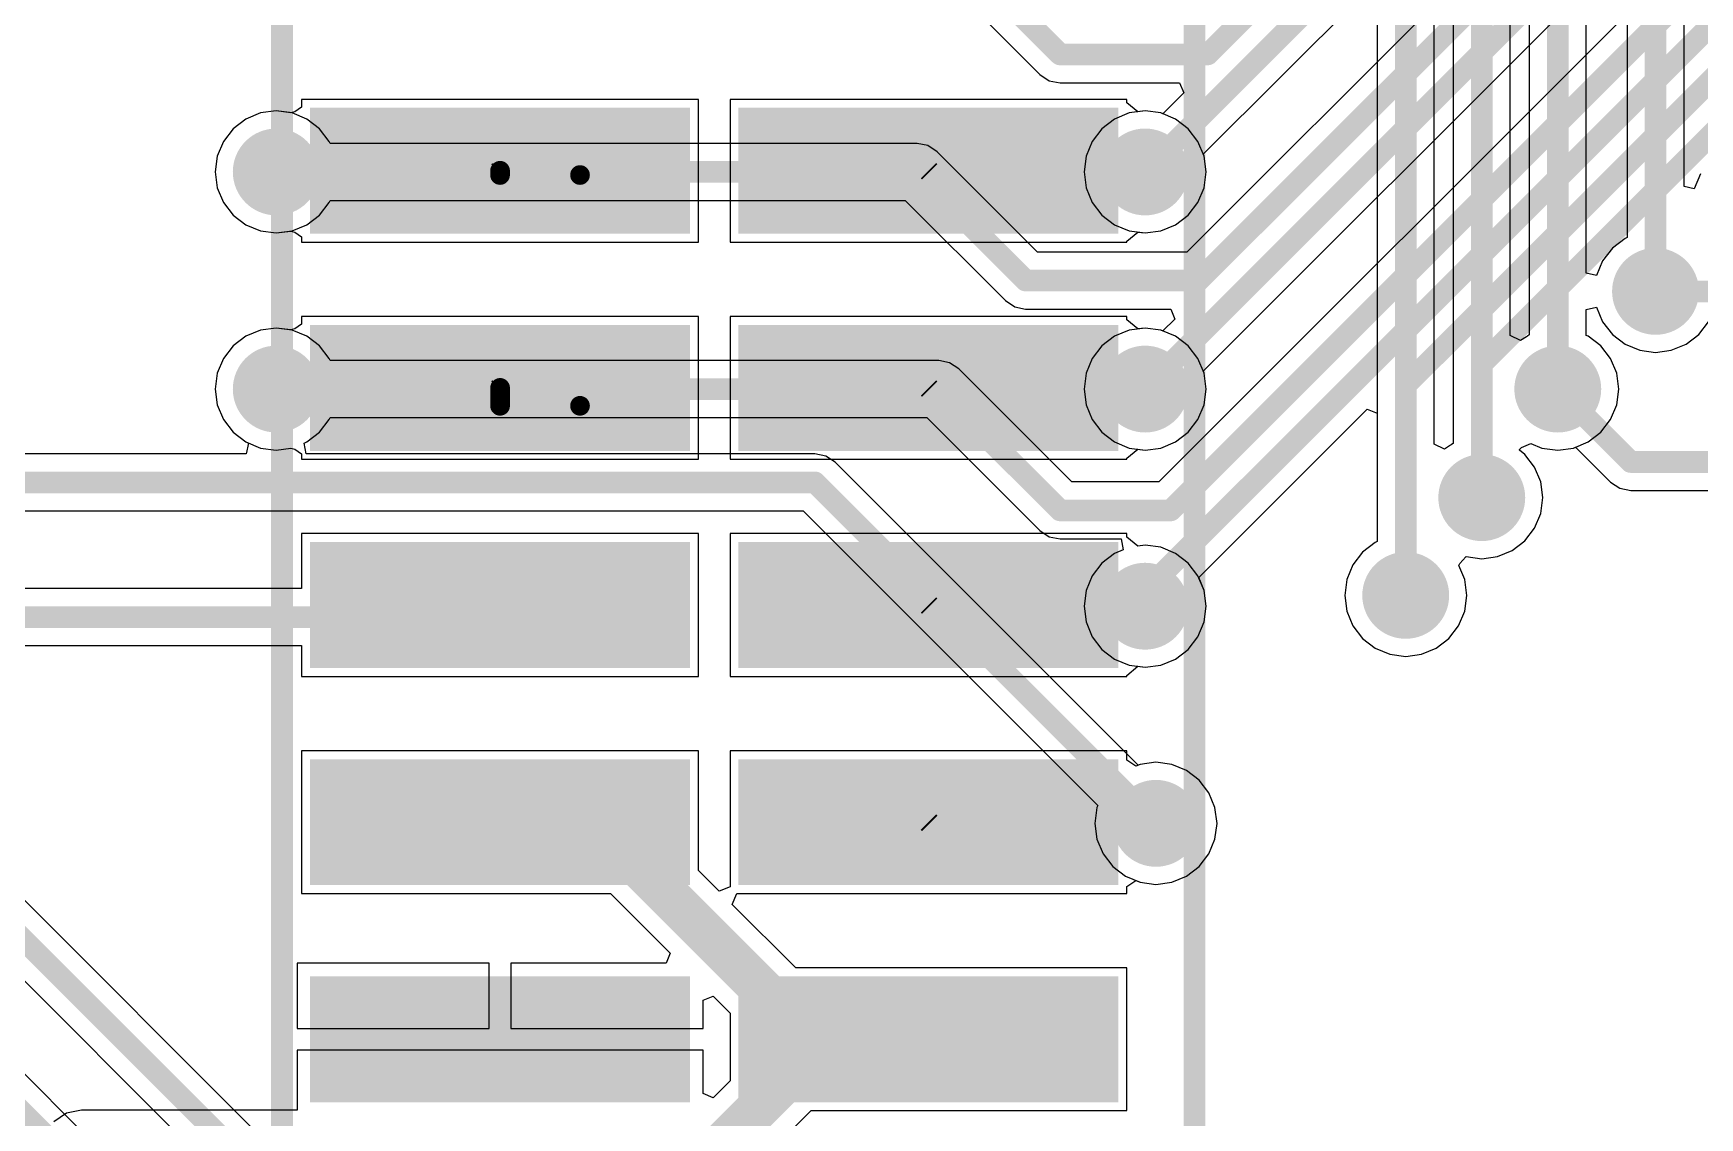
# Model space of a CAD drawing. Header units: millimetres. Extents: x -0.4 to 7.76, y -3.34 to 0.42.
# Drawn here: x 4.511 to 5.278, y -1.598 to -1.099 of the extents above; entities that cross this region are included whole.
import ezdxf

# ---------------------------------------------------------------- set-up
doc = ezdxf.new("R2010")
doc.units = ezdxf.units.MM
doc.header["$MEASUREMENT"] = 0
for name, color, linetype in [('BottomLayer', 5, 'Continuous'), ('BottomOverlay', 54, 'Continuous'), ('BottomPaste', 16, 'Continuous'), ('BottomSolder', 6, 'Continuous'), ('MultiLayer', 9, 'Continuous'), ('TopLayer', 1, 'Continuous'), ('ViaHoleLayer', 16, 'Continuous')]:
    doc.layers.add(name, color=color, linetype=linetype)

# ---------------------------------------------------------------- blocks, each defined once
blk = doc.blocks.new('90131_0142_B_26')
at = {"layer": 'BottomLayer'}
for points in [[(-0.275, -0.02116), (-0.225, -0.02116), (-0.275, 0.14577), (-0.225, 0.14577)], [(-0.175, -0.02116), (-0.125, -0.02116), (-0.175, 0.14577), (-0.125, 0.14577)], [(-0.075, -0.02116), (-0.025, -0.02116), (-0.075, 0.14577), (-0.025, 0.14577)], [(0.025, -0.02116), (0.075, -0.02116), (0.025, 0.14577), (0.075, 0.14577)], [(0.125, -0.02116), (0.175, -0.02116), (0.125, 0.14577), (0.175, 0.14577)], [(-0.275, -0.21841), (-0.225, -0.21841), (-0.275, -0.05148), (-0.225, -0.05148)], [(-0.175, -0.21841), (-0.125, -0.21841), (-0.175, -0.05148), (-0.125, -0.05148)], [(-0.075, -0.21841), (-0.025, -0.21841), (-0.075, -0.05148), (-0.025, -0.05148)], [(0.025, -0.21841), (0.075, -0.21841), (0.025, -0.05148), (0.075, -0.05148)], [(0.125, -0.21841), (0.175, -0.21841), (0.125, -0.05148), (0.175, -0.05148)]]:
    blk.add_solid(points, dxfattribs=at)
at = {"layer": 'BottomOverlay', "const_width": 0.01}
for points in [[(1.23996, 0.18474), (-1.23996, 0.18474)], [(1.23996, -0.23534), (-1.23996, -0.23534)]]:
    blk.add_lwpolyline(points, dxfattribs=at)
at = {"layer": 'BottomPaste'}
for points in [[(-0.275, -0.02116), (-0.225, -0.02116), (-0.275, 0.14577), (-0.225, 0.14577)], [(-0.175, -0.02116), (-0.125, -0.02116), (-0.175, 0.14577), (-0.125, 0.14577)], [(-0.075, -0.02116), (-0.025, -0.02116), (-0.075, 0.14577), (-0.025, 0.14577)], [(0.025, -0.02116), (0.075, -0.02116), (0.025, 0.14577), (0.075, 0.14577)], [(0.125, -0.02116), (0.175, -0.02116), (0.125, 0.14577), (0.175, 0.14577)], [(-0.275, -0.21841), (-0.225, -0.21841), (-0.275, -0.05148), (-0.225, -0.05148)], [(-0.175, -0.21841), (-0.125, -0.21841), (-0.175, -0.05148), (-0.125, -0.05148)], [(-0.075, -0.21841), (-0.025, -0.21841), (-0.075, -0.05148), (-0.025, -0.05148)], [(0.025, -0.21841), (0.075, -0.21841), (0.025, -0.05148), (0.075, -0.05148)], [(0.125, -0.21841), (0.175, -0.21841), (0.125, -0.05148), (0.175, -0.05148)]]:
    blk.add_solid(points, dxfattribs=at)
at = {"layer": 'BottomSolder'}
for points in [[(-0.279, -0.02516), (-0.221, -0.02516), (-0.279, 0.14977), (-0.221, 0.14977)], [(-0.179, -0.02516), (-0.121, -0.02516), (-0.179, 0.14977), (-0.121, 0.14977)], [(-0.079, -0.02516), (-0.021, -0.02516), (-0.079, 0.14977), (-0.021, 0.14977)], [(0.021, -0.02516), (0.079, -0.02516), (0.021, 0.14977), (0.079, 0.14977)], [(0.121, -0.02516), (0.179, -0.02516), (0.121, 0.14977), (0.179, 0.14977)], [(-0.279, -0.22241), (-0.221, -0.22241), (-0.279, -0.04748), (-0.221, -0.04748)], [(-0.179, -0.22241), (-0.121, -0.22241), (-0.179, -0.04748), (-0.121, -0.04748)], [(-0.079, -0.22241), (-0.021, -0.22241), (-0.079, -0.04748), (-0.021, -0.04748)], [(0.021, -0.22241), (0.079, -0.22241), (0.021, -0.04748), (0.079, -0.04748)], [(0.121, -0.22241), (0.179, -0.22241), (0.121, -0.04748), (0.179, -0.04748)]]:
    blk.add_solid(points, dxfattribs=at)

msp = doc.modelspace()

# ---------------------------------------------------------------- linework, layer by layer
at = {"layer": 'BottomLayer'}
for p, q in [((5.27086, -1.16933), (5.27086, -0.69768)), ((5.24461, -0.70311), (5.24461, -1.19294)), ((5.22586, -1.20933), (5.22586, -0.74268)), ((5.19961, -0.74811), (5.19961, -1.23776)), ((5.16461, -0.81311), (5.16461, -1.28776)), ((5.19086, -1.23802), (5.19086, -0.80768)), ((5.15586, -1.28802), (5.15586, -0.86268)), ((5.12961, -0.86811), (5.12961, -1.33294)), ((4.62273, -1.13456), (4.61546, -1.13552)), ((4.62942, -1.13544), (4.62273, -1.13456)), ((4.63125, -1.13497), (4.62942, -1.13544)), ((4.63442, -1.13285), (4.63125, -1.13497)), ((4.8171, -1.12925), (4.63442, -1.12925)), ((4.63442, -1.12925), (4.63442, -1.13285)), ((4.8171, -1.195), (4.8171, -1.12925)), ((5.01435, -1.12925), (4.83167, -1.12925)), ((4.83167, -1.12925), (4.83167, -1.195)), ((5.01435, -1.13083), (5.01435, -1.12925)), ((5.01935, -1.13501), (5.01435, -1.13083)), ((5.02273, -1.13456), (5.01935, -1.13501)), ((5.03001, -1.13552), (5.02273, -1.13456)), ((4.60285, -1.1428), (4.59838, -1.14862)), ((4.60868, -1.13833), (4.60285, -1.1428)), ((4.61546, -1.13552), (4.60868, -1.13833)), ((5.03679, -1.13833), (5.03001, -1.13552)), ((5.04261, -1.1428), (5.03679, -1.13833)), ((5.04708, -1.14862), (5.04261, -1.1428)), ((4.59838, -1.14862), (4.59558, -1.1554)), ((5.04989, -1.1554), (5.04708, -1.14862)), ((4.59558, -1.1554), (4.59462, -1.16268)), ((5.05085, -1.16268), (5.04989, -1.1554)), ((4.59462, -1.16268), (4.59558, -1.16995)), ((5.04989, -1.16995), (5.05085, -1.16268)), ((5.27838, -1.16362), (5.27558, -1.1704)), ((4.59558, -1.16995), (4.59838, -1.17673)), ((5.04708, -1.17673), (5.04989, -1.16995)), ((5.27558, -1.1704), (5.27086, -1.16933)), ((4.59838, -1.17673), (4.60285, -1.18256)), ((5.04261, -1.18256), (5.04708, -1.17673)), ((4.60285, -1.18256), (4.60868, -1.18703)), ((4.60868, -1.18703), (4.61546, -1.18983)), ((5.03001, -1.18983), (5.03679, -1.18703)), ((5.03679, -1.18703), (5.04261, -1.18256)), ((4.61546, -1.18983), (4.62273, -1.19079)), ((4.62273, -1.19079), (4.62942, -1.18991)), ((4.62942, -1.18991), (4.63125, -1.19038)), ((4.63125, -1.19038), (4.63442, -1.1925)), ((4.63442, -1.1925), (4.63442, -1.195)), ((4.63442, -1.195), (4.8171, -1.195)), ((4.83167, -1.195), (5.01435, -1.195)), ((5.01435, -1.19453), (5.01935, -1.19035)), ((5.01435, -1.195), (5.01435, -1.19453)), ((5.01935, -1.19035), (5.02273, -1.19079)), ((5.02273, -1.19079), (5.03001, -1.18983)), ((5.24368, -1.19333), (5.23785, -1.1978)), ((5.24461, -1.19294), (5.24368, -1.19333)), ((5.23338, -1.20362), (5.23058, -1.2104)), ((5.23785, -1.1978), (5.23338, -1.20362)), ((5.23058, -1.2104), (5.22586, -1.20933)), ((5.22586, -1.22602), (5.23058, -1.22495)), ((5.22586, -1.23794), (5.22586, -1.22602)), ((5.23058, -1.22495), (5.23338, -1.23173)), ((4.62273, -1.23456), (4.61546, -1.23552)), ((4.62942, -1.23544), (4.62273, -1.23456)), ((4.63125, -1.23497), (4.62942, -1.23544)), ((4.63442, -1.23285), (4.63125, -1.23497)), ((4.8171, -1.22925), (4.63442, -1.22925)), ((4.63442, -1.22925), (4.63442, -1.23285)), ((4.8171, -1.295), (4.8171, -1.22925)), ((5.01435, -1.22925), (4.83167, -1.22925)), ((4.83167, -1.22925), (4.83167, -1.295)), ((5.01435, -1.23083), (5.01435, -1.22925)), ((5.01935, -1.23501), (5.01435, -1.23083)), ((5.02273, -1.23456), (5.01935, -1.23501)), ((5.03001, -1.23552), (5.02273, -1.23456)), ((5.23338, -1.23173), (5.23785, -1.23756)), ((5.27761, -1.23756), (5.28208, -1.23173)), ((4.60285, -1.2428), (4.59838, -1.24862)), ((4.60868, -1.23833), (4.60285, -1.2428)), ((4.61546, -1.23552), (4.60868, -1.23833)), ((5.03679, -1.23833), (5.03001, -1.23552)), ((5.04261, -1.2428), (5.03679, -1.23833)), ((5.04708, -1.24862), (5.04261, -1.2428)), ((5.19561, -1.24037), (5.19086, -1.23802)), ((5.19835, -1.23858), (5.19561, -1.24037)), ((5.19868, -1.23833), (5.19835, -1.23858)), ((5.19883, -1.23827), (5.19868, -1.23833)), ((5.19961, -1.23776), (5.19883, -1.23827)), ((5.22679, -1.23833), (5.22586, -1.23794)), ((5.23261, -1.2428), (5.22679, -1.23833)), ((5.23708, -1.24862), (5.23261, -1.2428)), ((5.23785, -1.23756), (5.24368, -1.24203)), ((5.24368, -1.24203), (5.25046, -1.24483)), ((5.26501, -1.24483), (5.27179, -1.24203)), ((5.27179, -1.24203), (5.27761, -1.23756)), ((4.59838, -1.24862), (4.59558, -1.2554)), ((5.04989, -1.2554), (5.04708, -1.24862)), ((5.23989, -1.2554), (5.23708, -1.24862)), ((5.25046, -1.24483), (5.25773, -1.24579)), ((5.25773, -1.24579), (5.26501, -1.24483)), ((4.59558, -1.2554), (4.59462, -1.26268)), ((5.05085, -1.26268), (5.04989, -1.2554)), ((5.24085, -1.26268), (5.23989, -1.2554)), ((4.59462, -1.26268), (4.59558, -1.26995)), ((5.04989, -1.26995), (5.05085, -1.26268)), ((5.23989, -1.26995), (5.24085, -1.26268)), ((4.59558, -1.26995), (4.59838, -1.27673)), ((5.04708, -1.27673), (5.04989, -1.26995)), ((5.23708, -1.27673), (5.23989, -1.26995)), ((4.59838, -1.27673), (4.60285, -1.28256)), ((5.04261, -1.28256), (5.04708, -1.27673)), ((5.23261, -1.28256), (5.23708, -1.27673)), ((4.60285, -1.28256), (4.60868, -1.28703)), ((4.60868, -1.28703), (4.61546, -1.28983)), ((5.03001, -1.28983), (5.03679, -1.28703)), ((5.03679, -1.28703), (5.04261, -1.28256)), ((5.16061, -1.29037), (5.15586, -1.28802)), ((5.16335, -1.28858), (5.16061, -1.29037)), ((5.16368, -1.28833), (5.16335, -1.28858)), ((5.16383, -1.28827), (5.16368, -1.28833)), ((5.16461, -1.28776), (5.16383, -1.28827)), ((5.19604, -1.28963), (5.20038, -1.28773)), ((5.20038, -1.28773), (5.20546, -1.28983)), ((5.22001, -1.28983), (5.22679, -1.28703)), ((5.22679, -1.28703), (5.23261, -1.28256)), ((4.61546, -1.28983), (4.62273, -1.29079)), ((4.62273, -1.29079), (4.62942, -1.28991)), ((4.62942, -1.28991), (4.63125, -1.29038)), ((4.63125, -1.29038), (4.63442, -1.2925)), ((4.63442, -1.2925), (4.63442, -1.295)), ((4.63442, -1.295), (4.8171, -1.295)), ((4.83167, -1.295), (5.01435, -1.295)), ((5.01435, -1.29453), (5.01935, -1.29035)), ((5.01435, -1.295), (5.01435, -1.29453)), ((5.01935, -1.29035), (5.02273, -1.29079)), ((5.02273, -1.29079), (5.03001, -1.28983)), ((5.19506, -1.29084), (5.19508, -1.29057)), ((5.19761, -1.2928), (5.19506, -1.29084)), ((5.19508, -1.29057), (5.19604, -1.28963)), ((5.20208, -1.29862), (5.19761, -1.2928)), ((5.20546, -1.28983), (5.21273, -1.29079)), ((5.21273, -1.29079), (5.22001, -1.28983)), ((5.20489, -1.3054), (5.20208, -1.29862)), ((5.20585, -1.31268), (5.20489, -1.3054)), ((5.20489, -1.31995), (5.20585, -1.31268)), ((5.19761, -1.33256), (5.20208, -1.32673)), ((5.20208, -1.32673), (5.20489, -1.31995)), ((4.8171, -1.32925), (4.63442, -1.32925)), ((4.63442, -1.32925), (4.63442, -1.35455)), ((4.8171, -1.395), (4.8171, -1.32925)), ((5.01435, -1.32925), (4.83167, -1.32925)), ((4.83167, -1.32925), (4.83167, -1.395)), ((5.01435, -1.33083), (5.01435, -1.32925)), ((5.01935, -1.33501), (5.01435, -1.33083)), ((5.02273, -1.33456), (5.01935, -1.33501)), ((5.03001, -1.33552), (5.02273, -1.33456)), ((5.12868, -1.33333), (5.12285, -1.3378)), ((5.12961, -1.33294), (5.12868, -1.33333)), ((5.19179, -1.33703), (5.19761, -1.33256)), ((5.03679, -1.33833), (5.03001, -1.33552)), ((5.04261, -1.3428), (5.03679, -1.33833)), ((5.12285, -1.3378), (5.11838, -1.34362)), ((5.16762, -1.34301), (5.17039, -1.3399)), ((5.17039, -1.3399), (5.17048, -1.33984)), ((5.17048, -1.33984), (5.17773, -1.34079)), ((5.17773, -1.34079), (5.18501, -1.33983)), ((5.18501, -1.33983), (5.19179, -1.33703)), ((5.04708, -1.34862), (5.04261, -1.3428)), ((5.04989, -1.3554), (5.04708, -1.34862)), ((5.11838, -1.34362), (5.11558, -1.3504)), ((5.16719, -1.34389), (5.16762, -1.34301)), ((5.16989, -1.3504), (5.16719, -1.34389)), ((4.63442, -1.35455), (4.32317, -1.35455)), ((5.05085, -1.36268), (5.04989, -1.3554)), ((5.11558, -1.3504), (5.11462, -1.35768)), ((5.11462, -1.35768), (5.11558, -1.36495)), ((5.17085, -1.35768), (5.16989, -1.3504)), ((5.16989, -1.36495), (5.17085, -1.35768)), ((5.04989, -1.36995), (5.05085, -1.36268)), ((5.11558, -1.36495), (5.11838, -1.37173)), ((5.16708, -1.37173), (5.16989, -1.36495)), ((5.04708, -1.37673), (5.04989, -1.36995)), ((5.11838, -1.37173), (5.12285, -1.37756)), ((5.16261, -1.37756), (5.16708, -1.37173)), ((4.31773, -1.3808), (4.63442, -1.3808)), ((4.63442, -1.3808), (4.63442, -1.395)), ((5.04261, -1.38256), (5.04708, -1.37673)), ((5.12285, -1.37756), (5.12868, -1.38203)), ((5.15679, -1.38203), (5.16261, -1.37756)), ((5.03001, -1.38983), (5.03679, -1.38703)), ((5.03679, -1.38703), (5.04261, -1.38256)), ((5.12868, -1.38203), (5.13546, -1.38483)), ((5.13546, -1.38483), (5.14273, -1.38579)), ((5.14273, -1.38579), (5.15001, -1.38483)), ((5.15001, -1.38483), (5.15679, -1.38203)), ((4.63442, -1.395), (4.8171, -1.395)), ((4.83167, -1.395), (5.01435, -1.395)), ((5.01435, -1.39453), (5.01935, -1.39035)), ((5.01435, -1.395), (5.01435, -1.39453)), ((5.01935, -1.39035), (5.02273, -1.39079)), ((5.02273, -1.39079), (5.03001, -1.38983)), ((4.8171, -1.42925), (4.63442, -1.42925)), ((4.63442, -1.42925), (4.63442, -1.495)), ((4.8171, -1.48441), (4.8171, -1.42925)), ((5.01435, -1.42925), (4.83167, -1.42925)), ((4.83167, -1.42925), (4.83167, -1.49128)), ((5.01435, -1.43355), (5.01435, -1.42925)), ((5.0185, -1.43633), (5.01435, -1.43355)), ((5.02773, -1.43456), (5.02046, -1.43552)), ((5.03501, -1.43552), (5.02773, -1.43456)), ((5.02046, -1.43552), (5.0185, -1.43633)), ((5.04179, -1.43833), (5.03501, -1.43552)), ((5.04761, -1.4428), (5.04179, -1.43833)), ((5.05208, -1.44862), (5.04761, -1.4428)), ((5.05489, -1.4554), (5.05208, -1.44862)), ((5.05585, -1.46268), (5.05489, -1.4554)), ((5.05489, -1.46995), (5.05585, -1.46268)), ((5.05208, -1.47673), (5.05489, -1.46995)), ((5.04761, -1.48256), (5.05208, -1.47673)), ((4.82667, -1.49398), (4.8171, -1.48441)), ((5.03501, -1.48983), (5.04179, -1.48703)), ((5.04179, -1.48703), (5.04761, -1.48256)), ((4.63442, -1.495), (4.7766, -1.495)), ((4.7766, -1.495), (4.8041, -1.52251)), ((4.83091, -1.49222), (4.82667, -1.49398)), ((4.83167, -1.49191), (4.83091, -1.49222)), ((4.83167, -1.49128), (4.83167, -1.49156)), ((4.83167, -1.49156), (4.83167, -1.49156)), ((4.83167, -1.49156), (4.83167, -1.49191)), ((4.83269, -1.5), (4.83476, -1.495)), ((4.83476, -1.495), (4.83511, -1.495)), ((4.83511, -1.495), (4.83511, -1.495)), ((4.83511, -1.495), (4.83539, -1.495)), ((4.83539, -1.495), (5.01435, -1.495)), ((5.01435, -1.4918), (5.0185, -1.48903)), ((5.01435, -1.495), (5.01435, -1.4918)), ((5.0185, -1.48903), (5.02046, -1.48983)), ((5.02046, -1.48983), (5.02773, -1.49079)), ((5.02773, -1.49079), (5.03501, -1.48983)), ((4.86194, -1.52925), (4.83269, -1.5)), ((4.8041, -1.52251), (4.80219, -1.52713)), ((4.72076, -1.52713), (4.6323, -1.52713)), ((4.6323, -1.52713), (4.6323, -1.55713)), ((4.72076, -1.55713), (4.72076, -1.52713)), ((4.80219, -1.52713), (4.73076, -1.52713)), ((4.73076, -1.52713), (4.73076, -1.55713)), ((5.01435, -1.52925), (4.86194, -1.52925)), ((5.01435, -1.595), (5.01435, -1.52925)), ((4.81923, -1.54416), (4.82385, -1.54225)), ((4.81923, -1.55713), (4.81923, -1.54416)), ((4.82385, -1.54225), (4.83167, -1.55007)), ((4.6323, -1.55713), (4.72076, -1.55713)), ((4.73076, -1.55713), (4.81923, -1.55713)), ((4.83167, -1.55007), (4.83167, -1.58127)), ((4.72576, -1.56713), (4.6323, -1.56713)), ((4.6323, -1.56713), (4.6323, -1.59485)), ((4.81923, -1.56713), (4.72576, -1.56713)), ((4.81923, -1.58717), (4.81923, -1.56713)), ((4.82385, -1.58909), (4.81923, -1.58717)), ((4.83167, -1.58127), (4.82385, -1.58909)), ((4.53307, -1.59485), (4.52616, -1.59623)), ((4.6323, -1.59485), (4.53307, -1.59485)), ((4.8419, -1.62213), (4.86903, -1.595)), ((4.86903, -1.595), (5.01435, -1.595)), ((4.52616, -1.59623), (4.5203, -1.60014))]:
    msp.add_line(p, q, dxfattribs=at)
for points, const_width in [([(5.25773, -1.21768), (5.25773, -0.69768)], 0.01), ([(5.21273, -1.26268), (5.21273, -0.74268)], 0.01), ([(5.17773, -1.31268), (5.17773, -0.80768)], 0.01), ([(5.14273, -1.35768), (5.14273, -0.86268)], 0.01), ([(4.62273, -1.16268), (4.72521, -1.16268)], 0.01), ([(4.72521, -1.16268), (4.72576, -1.16213)], 0.01), ([(4.72576, -1.16409), (4.72576, -1.16213)], 0.00906), ([(4.92301, -1.16213), (4.92356, -1.16268)], 0.01), ([(4.92356, -1.16268), (5.02273, -1.16268)], 0.01), ([(4.72576, -1.16409), (4.76258, -1.16409)], 0.00906), ([(4.62273, -1.26268), (4.72521, -1.26268)], 0.01), ([(4.72521, -1.26268), (4.72576, -1.26213)], 0.01), ([(4.72576, -1.27039), (4.72576, -1.26213)], 0.00906), ([(4.92301, -1.26213), (4.92356, -1.26268)], 0.01), ([(4.92356, -1.26268), (5.02273, -1.26268)], 0.01), ([(4.72576, -1.27039), (4.76258, -1.27039)], 0.00906), ([(4.70734, -1.35527), (4.71312, -1.34949)], 0.01), ([(4.70734, -1.36768), (4.70734, -1.35527)], 0.01), ([(4.92301, -1.36213), (4.92356, -1.36268)], 0.01), ([(4.92356, -1.36268), (5.02273, -1.36268)], 0.01), ([(4.31773, -1.36768), (4.70734, -1.36768)], 0.01), ([(4.72576, -1.46213), (4.76927, -1.46213)], 0.01969), ([(4.76927, -1.46213), (4.87281, -1.56567)], 0.01969), ([(4.92301, -1.46213), (4.92356, -1.46268)], 0.01), ([(4.92356, -1.46268), (5.02773, -1.46268)], 0.01), ([(4.87281, -1.56567), (4.88462, -1.55386)], 0.01969), ([(4.88462, -1.55386), (4.92301, -1.55386)], 0.01969), ([(4.92301, -1.56213), (4.92301, -1.55386)], 0.01969), ([(4.82557, -1.61291), (4.87281, -1.56567)], 0.01969), ([(4.87281, -1.56567), (4.87675, -1.56961)], 0.01969), ([(4.92301, -1.56961), (4.92301, -1.56213)], 0.01969), ([(4.87675, -1.56961), (4.92301, -1.56961)], 0.01969)]:
    msp.add_lwpolyline(points, dxfattribs=dict(at, const_width=const_width))
for points, const_width in [([(4.61273, -1.16268, 1), (4.63273, -1.16268, 1)], 0.02), ([(5.01273, -1.16268, 1), (5.03273, -1.16268, 1)], 0.02), ([(4.62023, -1.16268, 1), (4.62523, -1.16268, 1)], 0.005), ([(4.72271, -1.16268, 1), (4.72771, -1.16268, 1)], 0.005), ([(4.72271, -1.16268, 1), (4.72771, -1.16268, 1)], 0.005), ([(4.72326, -1.16213, 1), (4.72826, -1.16213, 1)], 0.005), ([(4.7235, -1.16213, 1), (4.72803, -1.16213, 1)], 0.00453), ([(4.92051, -1.16213, 1), (4.92551, -1.16213, 1)], 0.005), ([(4.92106, -1.16268, 1), (4.92606, -1.16268, 1)], 0.005), ([(4.92106, -1.16268, 1), (4.92606, -1.16268, 1)], 0.005), ([(5.02023, -1.16268, 1), (5.02523, -1.16268, 1)], 0.005), ([(4.7235, -1.16409, 1), (4.72803, -1.16409, 1)], 0.00453), ([(4.7235, -1.16409, 1), (4.72803, -1.16409, 1)], 0.00453), ([(4.76031, -1.16409, 1), (4.76484, -1.16409, 1)], 0.00453), ([(5.24773, -1.21768, 1), (5.26773, -1.21768, 1)], 0.02), ([(5.25523, -1.21768, 1), (5.26023, -1.21768, 1)], 0.005), ([(4.61273, -1.26268, 1), (4.63273, -1.26268, 1)], 0.02), ([(5.01273, -1.26268, 1), (5.03273, -1.26268, 1)], 0.02), ([(5.20273, -1.26268, 1), (5.22273, -1.26268, 1)], 0.02), ([(4.62023, -1.26268, 1), (4.62523, -1.26268, 1)], 0.005), ([(4.72271, -1.26268, 1), (4.72771, -1.26268, 1)], 0.005), ([(4.72271, -1.26268, 1), (4.72771, -1.26268, 1)], 0.005), ([(4.72326, -1.26213, 1), (4.72826, -1.26213, 1)], 0.005), ([(4.7235, -1.26213, 1), (4.72803, -1.26213, 1)], 0.00453), ([(4.92051, -1.26213, 1), (4.92551, -1.26213, 1)], 0.005), ([(4.92106, -1.26268, 1), (4.92606, -1.26268, 1)], 0.005), ([(4.92106, -1.26268, 1), (4.92606, -1.26268, 1)], 0.005), ([(5.02023, -1.26268, 1), (5.02523, -1.26268, 1)], 0.005), ([(5.21023, -1.26268, 1), (5.21523, -1.26268, 1)], 0.005), ([(4.7235, -1.27039, 1), (4.72803, -1.27039, 1)], 0.00453), ([(4.7235, -1.27039, 1), (4.72803, -1.27039, 1)], 0.00453), ([(4.76031, -1.27039, 1), (4.76484, -1.27039, 1)], 0.00453), ([(5.16773, -1.31268, 1), (5.18773, -1.31268, 1)], 0.02), ([(5.17523, -1.31268, 1), (5.18023, -1.31268, 1)], 0.005), ([(5.13273, -1.35768, 1), (5.15273, -1.35768, 1)], 0.02), ([(4.71062, -1.34949, 1), (4.71562, -1.34949, 1)], 0.005), ([(5.01273, -1.36268, 1), (5.03273, -1.36268, 1)], 0.02), ([(4.70484, -1.35527, 1), (4.70984, -1.35527, 1)], 0.005), ([(4.70484, -1.35527, 1), (4.70984, -1.35527, 1)], 0.005), ([(4.92051, -1.36213, 1), (4.92551, -1.36213, 1)], 0.005), ([(4.92106, -1.36268, 1), (4.92606, -1.36268, 1)], 0.005), ([(4.92106, -1.36268, 1), (4.92606, -1.36268, 1)], 0.005), ([(5.02023, -1.36268, 1), (5.02523, -1.36268, 1)], 0.005), ([(5.14023, -1.35768, 1), (5.14523, -1.35768, 1)], 0.005), ([(4.70484, -1.36768, 1), (4.70984, -1.36768, 1)], 0.005), ([(4.70484, -1.36768, 1), (4.70984, -1.36768, 1)], 0.005), ([(5.01773, -1.46268, 1), (5.03773, -1.46268, 1)], 0.02), ([(4.72084, -1.46213, 1), (4.73068, -1.46213, 1)], 0.00984), ([(4.76435, -1.46213, 1), (4.77419, -1.46213, 1)], 0.00984), ([(4.76435, -1.46213, 1), (4.77419, -1.46213, 1)], 0.00984), ([(4.92051, -1.46213, 1), (4.92551, -1.46213, 1)], 0.005), ([(4.92106, -1.46268, 1), (4.92606, -1.46268, 1)], 0.005), ([(4.92106, -1.46268, 1), (4.92606, -1.46268, 1)], 0.005), ([(5.02523, -1.46268, 1), (5.03023, -1.46268, 1)], 0.005), ([(4.8797, -1.55386, 1), (4.88954, -1.55386, 1)], 0.00984), ([(4.8797, -1.55386, 1), (4.88954, -1.55386, 1)], 0.00984), ([(4.91809, -1.55386, 1), (4.92793, -1.55386, 1)], 0.00984), ([(4.91809, -1.55386, 1), (4.92793, -1.55386, 1)], 0.00984), ([(4.86789, -1.56567, 1), (4.87773, -1.56567, 1)], 0.00984), ([(4.86789, -1.56567, 1), (4.87773, -1.56567, 1)], 0.00984), ([(4.86789, -1.56567, 1), (4.87773, -1.56567, 1)], 0.00984), ([(4.86789, -1.56567, 1), (4.87773, -1.56567, 1)], 0.00984), ([(4.91809, -1.56213, 1), (4.92793, -1.56213, 1)], 0.00984), ([(4.91809, -1.56213, 1), (4.92793, -1.56213, 1)], 0.00984), ([(4.87183, -1.56961, 1), (4.88167, -1.56961, 1)], 0.00984), ([(4.87183, -1.56961, 1), (4.88167, -1.56961, 1)], 0.00984), ([(4.91809, -1.56961, 1), (4.92793, -1.56961, 1)], 0.00984), ([(4.91809, -1.56961, 1), (4.92793, -1.56961, 1)], 0.00984)]:
    msp.add_lwpolyline(points, format="xyb", close=True, dxfattribs=dict(at, const_width=const_width))
at = {"layer": 'MultiLayer', "const_width": 0.02}
for points in [[(4.61273, -1.16268, 1), (4.63273, -1.16268, 1)], [(5.01273, -1.16268, 1), (5.03273, -1.16268, 1)], [(5.24773, -1.21768, 1), (5.26773, -1.21768, 1)], [(4.61273, -1.26268, 1), (4.63273, -1.26268, 1)], [(5.01273, -1.26268, 1), (5.03273, -1.26268, 1)], [(5.20273, -1.26268, 1), (5.22273, -1.26268, 1)], [(5.16773, -1.31268, 1), (5.18773, -1.31268, 1)], [(5.13273, -1.35768, 1), (5.15273, -1.35768, 1)], [(5.01273, -1.36268, 1), (5.03273, -1.36268, 1)], [(5.01773, -1.46268, 1), (5.03773, -1.46268, 1)]]:
    msp.add_lwpolyline(points, format="xyb", close=True, dxfattribs=at)
at = {"layer": 'TopLayer'}
for p, q in [((5.41184, -0.92268), (5.02911, -1.30541)), ((5.0495, -1.15447), (5.21735, -0.98662)), ((5.22197, -1.0196), (5.04202, -1.19955)), ((5.0495, -1.25447), (5.27145, -1.03252)), ((4.9373, -1.0808), (4.97431, -1.11782)), ((4.97431, -1.11782), (4.97857, -1.12066)), ((4.97857, -1.12066), (4.98359, -1.12166)), ((4.98359, -1.12166), (5.03865, -1.12166)), ((5.04057, -1.12628), (5.03094, -1.13591)), ((5.03865, -1.12166), (5.04057, -1.12628)), ((4.62273, -1.13456), (4.61546, -1.13552)), ((4.63001, -1.13552), (4.62273, -1.13456)), ((5.02273, -1.13456), (5.01546, -1.13552)), ((5.03001, -1.13552), (5.02273, -1.13456)), ((4.60285, -1.1428), (4.59838, -1.14862)), ((4.60868, -1.13833), (4.60285, -1.1428)), ((4.61546, -1.13552), (4.60868, -1.13833)), ((4.63679, -1.13833), (4.63001, -1.13552)), ((4.64261, -1.1428), (4.63679, -1.13833)), ((4.64708, -1.14862), (4.64261, -1.1428)), ((5.00285, -1.1428), (4.99838, -1.14862)), ((5.00868, -1.13833), (5.00285, -1.1428)), ((5.01546, -1.13552), (5.00868, -1.13833)), ((5.03094, -1.13591), (5.03001, -1.13552)), ((4.59838, -1.14862), (4.59558, -1.1554)), ((4.64747, -1.14955), (4.64708, -1.14862)), ((4.91773, -1.14955), (4.64747, -1.14955)), ((4.92276, -1.15055), (4.91773, -1.14955)), ((4.92701, -1.1534), (4.92276, -1.15055)), ((4.99838, -1.14862), (4.99558, -1.1554)), ((4.59558, -1.1554), (4.59462, -1.16268)), ((4.97317, -1.19955), (4.92701, -1.1534)), ((4.99558, -1.1554), (4.99462, -1.16268)), ((5.04989, -1.1554), (5.0495, -1.15447)), ((5.05085, -1.16268), (5.04989, -1.1554)), ((4.84452, -1.83591), (4.17201, -1.1634)), ((4.59462, -1.16268), (4.59558, -1.16995)), ((4.99462, -1.16268), (4.99558, -1.16995)), ((5.04989, -1.16995), (5.05085, -1.16268)), ((4.59558, -1.16995), (4.59838, -1.17673)), ((4.99558, -1.16995), (4.99838, -1.17673)), ((5.04708, -1.17673), (5.04989, -1.16995)), ((4.59838, -1.17673), (4.60285, -1.18256)), ((4.64261, -1.18256), (4.64708, -1.17673)), ((4.64708, -1.17673), (4.64747, -1.1758)), ((4.64747, -1.1758), (4.9123, -1.1758)), ((4.9123, -1.1758), (4.95845, -1.22196)), ((4.99838, -1.17673), (5.00285, -1.18256)), ((5.04261, -1.18256), (5.04708, -1.17673)), ((4.1573, -1.1858), (4.82596, -1.85447)), ((4.60285, -1.18256), (4.60868, -1.18703)), ((4.60868, -1.18703), (4.61546, -1.18983)), ((4.63001, -1.18983), (4.63679, -1.18703)), ((4.63679, -1.18703), (4.64261, -1.18256)), ((5.00285, -1.18256), (5.00868, -1.18703)), ((5.00868, -1.18703), (5.01546, -1.18983)), ((5.03001, -1.18983), (5.03679, -1.18703)), ((5.03679, -1.18703), (5.04261, -1.18256)), ((4.61546, -1.18983), (4.62273, -1.19079)), ((4.62273, -1.19079), (4.63001, -1.18983)), ((5.01546, -1.18983), (5.02273, -1.19079)), ((5.02273, -1.19079), (5.03001, -1.18983)), ((5.04202, -1.19955), (4.97317, -1.19955)), ((4.95845, -1.22196), (4.96271, -1.2248)), ((4.96271, -1.2248), (4.96773, -1.2258)), ((4.96773, -1.2258), (5.03451, -1.2258)), ((5.03451, -1.2258), (5.03642, -1.23042)), ((4.62273, -1.23456), (4.61546, -1.23552)), ((4.63001, -1.23552), (4.62273, -1.23456)), ((5.02273, -1.23456), (5.01546, -1.23552)), ((5.03001, -1.23552), (5.02273, -1.23456)), ((5.03642, -1.23042), (5.03094, -1.23591)), ((4.60285, -1.2428), (4.59838, -1.24862)), ((4.60868, -1.23833), (4.60285, -1.2428)), ((4.61546, -1.23552), (4.60868, -1.23833)), ((4.63679, -1.23833), (4.63001, -1.23552)), ((4.64261, -1.2428), (4.63679, -1.23833)), ((4.64708, -1.24862), (4.64261, -1.2428)), ((5.00285, -1.2428), (4.99838, -1.24862)), ((5.00868, -1.23833), (5.00285, -1.2428)), ((5.01546, -1.23552), (5.00868, -1.23833)), ((5.03094, -1.23591), (5.03001, -1.23552)), ((4.63701, -1.7084), (4.17201, -1.2434)), ((4.59838, -1.24862), (4.59558, -1.2554)), ((4.64747, -1.24955), (4.64708, -1.24862)), ((4.92773, -1.24955), (4.64747, -1.24955)), ((4.93276, -1.25055), (4.92773, -1.24955)), ((4.99838, -1.24862), (4.99558, -1.2554)), ((4.59558, -1.2554), (4.59462, -1.26268)), ((4.93701, -1.2534), (4.93276, -1.25055)), ((4.98903, -1.30541), (4.93701, -1.2534)), ((4.99558, -1.2554), (4.99462, -1.26268)), ((5.04989, -1.2554), (5.0495, -1.25447)), ((5.05085, -1.26268), (5.04989, -1.2554)), ((4.59462, -1.26268), (4.59558, -1.26995)), ((4.99462, -1.26268), (4.99558, -1.26995)), ((5.04989, -1.26995), (5.05085, -1.26268)), ((4.59558, -1.26995), (4.59838, -1.27673)), ((4.99558, -1.26995), (4.99838, -1.27673)), ((5.04708, -1.27673), (5.04989, -1.26995)), ((5.04744, -1.34949), (5.12499, -1.27194)), ((5.12499, -1.27194), (5.12961, -1.27385)), ((4.59838, -1.27673), (4.60285, -1.28256)), ((4.64261, -1.28256), (4.64708, -1.27673)), ((4.64708, -1.27673), (4.64747, -1.2758)), ((4.64747, -1.2758), (4.9223, -1.2758)), ((4.9223, -1.2758), (4.97431, -1.32782)), ((4.99838, -1.27673), (5.00285, -1.28256)), ((5.04261, -1.28256), (5.04708, -1.27673)), ((5.12961, -1.27385), (5.12961, -1.33294)), ((4.60285, -1.28256), (4.60868, -1.28703)), ((4.60868, -1.28703), (4.60988, -1.28753)), ((4.60988, -1.28753), (4.60889, -1.29253)), ((4.63558, -1.28753), (4.63679, -1.28703)), ((4.63657, -1.29253), (4.63558, -1.28753)), ((4.63679, -1.28703), (4.64261, -1.28256)), ((5.00285, -1.28256), (5.00868, -1.28703)), ((5.00868, -1.28703), (5.01546, -1.28983)), ((5.03001, -1.28983), (5.03679, -1.28703)), ((5.03679, -1.28703), (5.04261, -1.28256)), ((5.19604, -1.28963), (5.20038, -1.28773)), ((5.20038, -1.28773), (5.20546, -1.28983)), ((4.60889, -1.29253), (4.46044, -1.29253)), ((4.87071, -1.29253), (4.63657, -1.29253)), ((4.87573, -1.29353), (4.87071, -1.29253)), ((4.87999, -1.29637), (4.87573, -1.29353)), ((5.01952, -1.43591), (4.87999, -1.29637)), ((5.01546, -1.28983), (5.02273, -1.29079)), ((5.02273, -1.29079), (5.03001, -1.28983)), ((5.19506, -1.29084), (5.19508, -1.29057)), ((5.19761, -1.2928), (5.19506, -1.29084)), ((5.19508, -1.29057), (5.19604, -1.28963)), ((5.20208, -1.29862), (5.19761, -1.2928)), ((5.20546, -1.28983), (5.21273, -1.29079)), ((5.21273, -1.29079), (5.22001, -1.28983)), ((5.22001, -1.28983), (5.22094, -1.28945)), ((5.22094, -1.28945), (5.23703, -1.30554)), ((5.20489, -1.3054), (5.20208, -1.29862)), ((5.02911, -1.30541), (4.98903, -1.30541)), ((5.20585, -1.31268), (5.20489, -1.3054)), ((5.23703, -1.30554), (5.24129, -1.30839)), ((5.24129, -1.30839), (5.24631, -1.30939)), ((5.24631, -1.30939), (5.47547, -1.30939)), ((4.46044, -1.31878), (4.86527, -1.31878)), ((4.86527, -1.31878), (5.00096, -1.45447)), ((5.20489, -1.31995), (5.20585, -1.31268)), ((5.19761, -1.33256), (5.20208, -1.32673)), ((5.20208, -1.32673), (5.20489, -1.31995)), ((4.97431, -1.32782), (4.97857, -1.33066)), ((4.97857, -1.33066), (4.98359, -1.33166)), ((4.98359, -1.33166), (5.01171, -1.33166)), ((5.01171, -1.33166), (5.0127, -1.33666)), ((5.12868, -1.33333), (5.12285, -1.3378)), ((5.12961, -1.33294), (5.12868, -1.33333)), ((5.19179, -1.33703), (5.19761, -1.33256)), ((5.00868, -1.33833), (5.00285, -1.3428)), ((5.0127, -1.33666), (5.00868, -1.33833)), ((5.12285, -1.3378), (5.11838, -1.34362)), ((5.16762, -1.34301), (5.17039, -1.3399)), ((5.17039, -1.3399), (5.17048, -1.33984)), ((5.17048, -1.33984), (5.17773, -1.34079)), ((5.17773, -1.34079), (5.18501, -1.33983)), ((5.18501, -1.33983), (5.19179, -1.33703)), ((4.99838, -1.34862), (4.99558, -1.3554)), ((5.00285, -1.3428), (4.99838, -1.34862)), ((5.04989, -1.3554), (5.04744, -1.34949)), ((5.11838, -1.34362), (5.11558, -1.3504)), ((5.16719, -1.34389), (5.16762, -1.34301)), ((5.16989, -1.3504), (5.16719, -1.34389)), ((4.99558, -1.3554), (4.99462, -1.36268)), ((5.05085, -1.36268), (5.04989, -1.3554)), ((5.11558, -1.3504), (5.11462, -1.35768)), ((5.11462, -1.35768), (5.11558, -1.36495)), ((5.17085, -1.35768), (5.16989, -1.3504)), ((5.16989, -1.36495), (5.17085, -1.35768)), ((4.99462, -1.36268), (4.99558, -1.36995)), ((5.04989, -1.36995), (5.05085, -1.36268)), ((5.11558, -1.36495), (5.11838, -1.37173)), ((5.16708, -1.37173), (5.16989, -1.36495)), ((4.99558, -1.36995), (4.99838, -1.37673)), ((5.04708, -1.37673), (5.04989, -1.36995)), ((5.11838, -1.37173), (5.12285, -1.37756)), ((5.16261, -1.37756), (5.16708, -1.37173)), ((4.99838, -1.37673), (5.00285, -1.38256)), ((5.04261, -1.38256), (5.04708, -1.37673)), ((5.12285, -1.37756), (5.12868, -1.38203)), ((5.15679, -1.38203), (5.16261, -1.37756)), ((5.00285, -1.38256), (5.00868, -1.38703)), ((5.00868, -1.38703), (5.01546, -1.38983)), ((5.03001, -1.38983), (5.03679, -1.38703)), ((5.03679, -1.38703), (5.04261, -1.38256)), ((5.12868, -1.38203), (5.13546, -1.38483)), ((5.13546, -1.38483), (5.14273, -1.38579)), ((5.14273, -1.38579), (5.15001, -1.38483)), ((5.15001, -1.38483), (5.15679, -1.38203)), ((5.01546, -1.38983), (5.02273, -1.39079)), ((5.02273, -1.39079), (5.03001, -1.38983)), ((5.02773, -1.43456), (5.02046, -1.43552)), ((5.03501, -1.43552), (5.02773, -1.43456)), ((5.02046, -1.43552), (5.01952, -1.43591)), ((5.04179, -1.43833), (5.03501, -1.43552)), ((5.04761, -1.4428), (5.04179, -1.43833)), ((5.05208, -1.44862), (5.04761, -1.4428)), ((5.05489, -1.4554), (5.05208, -1.44862)), ((5.00058, -1.4554), (4.99962, -1.46268)), ((5.00096, -1.45447), (5.00058, -1.4554)), ((5.05585, -1.46268), (5.05489, -1.4554)), ((4.99962, -1.46268), (5.00058, -1.46995)), ((5.05489, -1.46995), (5.05585, -1.46268)), ((5.00058, -1.46995), (5.00338, -1.47673)), ((5.05208, -1.47673), (5.05489, -1.46995)), ((5.00338, -1.47673), (5.00785, -1.48256)), ((5.04761, -1.48256), (5.05208, -1.47673)), ((5.00785, -1.48256), (5.01368, -1.48703)), ((5.01368, -1.48703), (5.02046, -1.48983)), ((5.03501, -1.48983), (5.04179, -1.48703)), ((5.04179, -1.48703), (5.04761, -1.48256)), ((5.02046, -1.48983), (5.02773, -1.49079)), ((5.02773, -1.49079), (5.03501, -1.48983))]:
    msp.add_line(p, q, dxfattribs=at)
at = {"layer": 'TopLayer', "const_width": 0.01}
for points in [[(5.02273, -1.35563), (5.4821, -0.89626)], [(5.03455, -1.31854), (5.42497, -0.92812)], [(5.0516, -1.10854), (5.19935, -0.96079)], [(5.02273, -1.16268), (5.21722, -0.96819)], [(5.02273, -1.26268), (5.26217, -1.02324)], [(5.04745, -1.21268), (5.23509, -1.02504)], [(5.14273, -1.26091), (5.35096, -1.05268)], [(4.94273, -1.06768), (4.98359, -1.10854)], [(4.98359, -1.10854), (5.0516, -1.10854)], [(5.17773, -1.25119), (5.28632, -1.1426)], [(4.62273, -1.16268), (4.91773, -1.16268)], [(4.91773, -1.16268), (4.96773, -1.21268)], [(4.16273, -1.17268), (4.85273, -1.86268)], [(4.96773, -1.21268), (5.04745, -1.21268)], [(5.25773, -1.21768), (5.43273, -1.21768)], [(4.16273, -1.25268), (4.62773, -1.71768)], [(5.17773, -1.31268), (5.17773, -1.25119)], [(4.62273, -1.26268), (4.92773, -1.26268)], [(4.92773, -1.26268), (4.98359, -1.31854)], [(5.14273, -1.35768), (5.14273, -1.26091)], [(5.21273, -1.26268), (5.24631, -1.29626)], [(5.24631, -1.29626), (5.56139, -1.29626)], [(4.43571, -1.30565), (4.87071, -1.30565)], [(4.87071, -1.30565), (5.02773, -1.46268)], [(4.98359, -1.31854), (5.03455, -1.31854)], [(5.02273, -1.36268), (5.02273, -1.35563)]]:
    msp.add_lwpolyline(points, dxfattribs=at)
at = {"layer": 'TopLayer'}
for points, const_width in [([(4.98109, -1.10854, 1), (4.98609, -1.10854, 1)], 0.005), ([(4.98109, -1.10854, 1), (4.98609, -1.10854, 1)], 0.005), ([(5.0491, -1.10854, 1), (5.0541, -1.10854, 1)], 0.005), ([(5.0491, -1.10854, 1), (5.0541, -1.10854, 1)], 0.005), ([(4.61273, -1.16268, 1), (4.63273, -1.16268, 1)], 0.02), ([(5.01273, -1.16268, 1), (5.03273, -1.16268, 1)], 0.02), ([(4.62023, -1.16268, 1), (4.62523, -1.16268, 1)], 0.005), ([(4.91523, -1.16268, 1), (4.92023, -1.16268, 1)], 0.005), ([(4.91523, -1.16268, 1), (4.92023, -1.16268, 1)], 0.005), ([(5.02023, -1.16268, 1), (5.02523, -1.16268, 1)], 0.005), ([(5.24773, -1.21768, 1), (5.26773, -1.21768, 1)], 0.02), ([(4.96523, -1.21268, 1), (4.97023, -1.21268, 1)], 0.005), ([(4.96523, -1.21268, 1), (4.97023, -1.21268, 1)], 0.005), ([(5.04495, -1.21268, 1), (5.04995, -1.21268, 1)], 0.005), ([(5.04495, -1.21268, 1), (5.04995, -1.21268, 1)], 0.005), ([(5.25523, -1.21768, 1), (5.26023, -1.21768, 1)], 0.005), ([(4.61273, -1.26268, 1), (4.63273, -1.26268, 1)], 0.02), ([(5.01273, -1.26268, 1), (5.03273, -1.26268, 1)], 0.02), ([(5.20273, -1.26268, 1), (5.22273, -1.26268, 1)], 0.02), ([(5.17523, -1.25119, 1), (5.18023, -1.25119, 1)], 0.005), ([(5.17523, -1.25119, 1), (5.18023, -1.25119, 1)], 0.005), ([(4.62023, -1.26268, 1), (4.62523, -1.26268, 1)], 0.005), ([(4.92523, -1.26268, 1), (4.93023, -1.26268, 1)], 0.005), ([(4.92523, -1.26268, 1), (4.93023, -1.26268, 1)], 0.005), ([(5.02023, -1.26268, 1), (5.02523, -1.26268, 1)], 0.005), ([(5.14023, -1.26091, 1), (5.14523, -1.26091, 1)], 0.005), ([(5.14023, -1.26091, 1), (5.14523, -1.26091, 1)], 0.005), ([(5.21023, -1.26268, 1), (5.21523, -1.26268, 1)], 0.005), ([(5.16773, -1.31268, 1), (5.18773, -1.31268, 1)], 0.02), ([(5.24381, -1.29626, 1), (5.24881, -1.29626, 1)], 0.005), ([(5.24381, -1.29626, 1), (5.24881, -1.29626, 1)], 0.005), ([(4.86821, -1.30565, 1), (4.87321, -1.30565, 1)], 0.005), ([(4.86821, -1.30565, 1), (4.87321, -1.30565, 1)], 0.005), ([(5.17523, -1.31268, 1), (5.18023, -1.31268, 1)], 0.005), ([(4.98109, -1.31854, 1), (4.98609, -1.31854, 1)], 0.005), ([(4.98109, -1.31854, 1), (4.98609, -1.31854, 1)], 0.005), ([(5.03205, -1.31854, 1), (5.03705, -1.31854, 1)], 0.005), ([(5.03205, -1.31854, 1), (5.03705, -1.31854, 1)], 0.005), ([(5.13273, -1.35768, 1), (5.15273, -1.35768, 1)], 0.02), ([(5.01273, -1.36268, 1), (5.03273, -1.36268, 1)], 0.02), ([(5.02023, -1.35563, 1), (5.02523, -1.35563, 1)], 0.005), ([(5.02023, -1.35563, 1), (5.02523, -1.35563, 1)], 0.005), ([(5.02023, -1.36268, 1), (5.02523, -1.36268, 1)], 0.005), ([(5.14023, -1.35768, 1), (5.14523, -1.35768, 1)], 0.005), ([(5.01773, -1.46268, 1), (5.03773, -1.46268, 1)], 0.02), ([(5.02523, -1.46268, 1), (5.03023, -1.46268, 1)], 0.005)]:
    msp.add_lwpolyline(points, format="xyb", close=True, dxfattribs=dict(at, const_width=const_width))
at = {"layer": 'ViaHoleLayer', "const_width": 0.00957}
for points in [[(4.61795, -1.16268, 1), (4.62752, -1.16268, 1)], [(5.01795, -1.16268, 1), (5.02752, -1.16268, 1)], [(5.25295, -1.21768, 1), (5.26252, -1.21768, 1)], [(4.61795, -1.26268, 1), (4.62752, -1.26268, 1)], [(5.01795, -1.26268, 1), (5.02752, -1.26268, 1)], [(5.20795, -1.26268, 1), (5.21752, -1.26268, 1)], [(5.17295, -1.31268, 1), (5.18252, -1.31268, 1)], [(5.13795, -1.35768, 1), (5.14752, -1.35768, 1)], [(5.01795, -1.36268, 1), (5.02752, -1.36268, 1)], [(5.02295, -1.46268, 1), (5.03252, -1.46268, 1)]]:
    msp.add_lwpolyline(points, format="xyb", close=True, dxfattribs=at)

# ---------------------------------------------------------------- block references
at = {"rotation": 270}
msp.add_blockref('90131_0142_B_26', (4.8607, -1.41213), dxfattribs=at)

doc.saveas('drawing.dxf')
